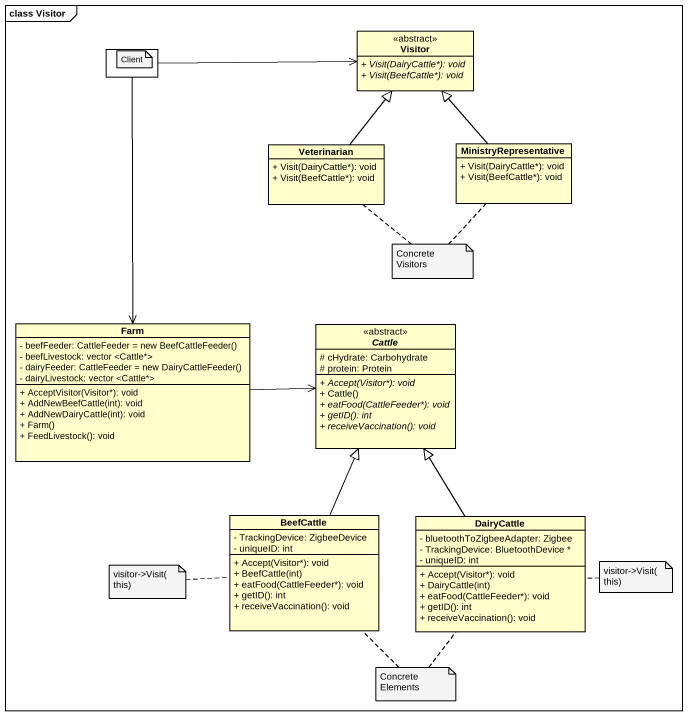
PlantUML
@startuml
mainframe class Visitor
allowmixing
hide circle
hide empty members
skinparam classAttributeIconSize 0
class Visitor <<abstract>> {
  {abstract} + Visit(DairyCattle*): void
  {abstract} + Visit(BeefCattle*): void
}
rectangle " " as rectangle1
class Veterinarian {
  + Visit(DairyCattle*): void
  + Visit(BeefCattle*): void
}
class MinistryRepresentative {
  + Visit(DairyCattle*): void
  + Visit(BeefCattle*): void
}
class Farm {
  {field} - beefFeeder: CattleFeeder = new BeefCattleFeeder()
  - beefLivestock: vector <Cattle*>
  {field} - dairyFeeder: CattleFeeder = new DairyCattleFeeder()
  - dairyLivestock: vector <Cattle*>
  + AcceptVisitor(Visitor*): void
  + AddNewBeefCattle(int): void
  + AddNewDairyCattle(int): void
  + Farm()
  + FeedLivestock(): void
}
abstract class Cattle <<abstract>> {
  # cHydrate: Carbohydrate
  # protein: Protein
  {abstract} + Accept(Visitor*): void
  + Cattle()
  {abstract} + eatFood(CattleFeeder*): void
  {abstract} + getID(): int
  {abstract} + receiveVaccination(): void
}
class BeefCattle {
  - TrackingDevice: ZigbeeDevice
  - uniqueID: int
  + Accept(Visitor*): void
  + BeefCattle(int)
  + eatFood(CattleFeeder*): void
  + getID(): int
  + receiveVaccination(): void
}
class DairyCattle {
  - bluetoothToZigbeeAdapter: Zigbee
  - TrackingDevice: BluetoothDevice *
  - uniqueID: int
  + Accept(Visitor*): void
  + DairyCattle(int)
  + eatFood(CattleFeeder*): void
  + getID(): int
  + receiveVaccination(): void
}
rectangle1 -right-> Visitor
rectangle1 --> Farm
Veterinarian -up-|> Visitor
MinistryRepresentative -up-|> Visitor
Farm -right-> Cattle
BeefCattle -up-|> Cattle
DairyCattle -up-|> Cattle
note as N1
  Client
end note
note as N2
  Concrete Visitors
end note
N2 .. Veterinarian
N2 .. MinistryRepresentative
note left of BeefCattle : visitor->Visit(this)
note right of DairyCattle : visitor->Visit(this)
note as N5
  Concrete Elements
end note
N5 .. BeefCattle
N5 .. DairyCattle
@enduml
